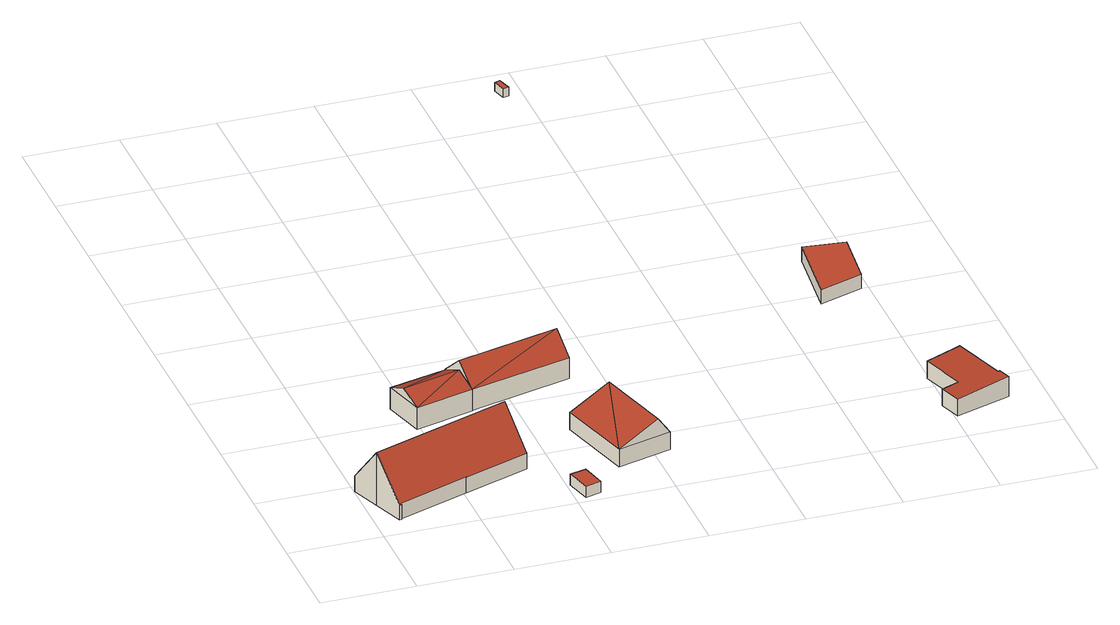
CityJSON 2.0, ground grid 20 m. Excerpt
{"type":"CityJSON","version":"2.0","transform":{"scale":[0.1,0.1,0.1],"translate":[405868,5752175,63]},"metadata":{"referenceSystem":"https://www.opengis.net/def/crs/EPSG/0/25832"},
"CityObjects":{
"building1":{"type":"Building","attributes":{"Gemeindeschluessel":"05515000","Geometrietyp2DReferenz":"3000","function":"31001_1000","roofType":"5000","measuredHeight":12.04},"address":[{"country":"Germany","locality":"Münster","thoroughfareNumber":"66","thoroughfareName":"Westfalenstraße"}],"geometry":[{"type":"Solid","lod":"2","boundaries":[[[[0,1,2,3]],[[4,5,1,0]],[[6,7,5,4]],[[8,9,7,6]],[[10,11,9,8]],[[12,13,11,10]],[[14,15,13,12]],[[16,17,15,14]],[[18,19,17,16]],[[20,21,19,18]],[[22,23,21,20]],[[3,2,23,22]],[[16,14,12,10,8,6,4,18]],[[0,3,22,20,18,4]],[[1,5,7,9,11,13,15,17,19,21,23,2]]]],"semantics":{"surfaces":[{"type":"WallSurface"},{"type":"RoofSurface"},{"type":"GroundSurface"}],"values":[[0,0,0,0,0,0,0,0,0,0,0,0,1,1,2]]}}]},
"building2":{"type":"Building","attributes":{"Gemeindeschluessel":"05515000","Geometrietyp2DReferenz":"3000","function":"31001_2460","roofType":"3100","measuredHeight":6.92},"geometry":[{"type":"Solid","lod":"2","boundaries":[[[[24,25,26,27]],[[28,29,25,24]],[[30,31,29,28]],[[27,26,31,30]],[[24,32,28]],[[30,33,27]],[[24,27,33]],[[33,32,24]],[[32,33,30]],[[30,28,32]],[[25,29,31,26]]]],"semantics":{"surfaces":[{"type":"WallSurface"},{"type":"RoofSurface"},{"type":"GroundSurface"}],"values":[[0,0,0,0,0,0,1,1,1,1,2]]}}]},
"building3":{"type":"Building","attributes":{"Gemeindeschluessel":"05515000","Geometrietyp2DReferenz":"3000","function":"51009_1610","roofType":"1000","measuredHeight":2.55},"geometry":[{"type":"Solid","lod":"2","boundaries":[[[[34,35,36,37]],[[38,39,35,34]],[[40,41,39,38]],[[37,36,41,40]],[[38,34,37,40]],[[35,39,41,36]]]],"semantics":{"surfaces":[{"type":"WallSurface"},{"type":"RoofSurface"},{"type":"GroundSurface"}],"values":[[0,0,0,0,1,2]]}}]},
"building4":{"type":"Building","attributes":{"Gemeindeschluessel":"05515000","Geometrietyp2DReferenz":"3000","function":"31001_1000","roofType":"5000","measuredHeight":8.98},"geometry":[{"type":"Solid","lod":"2","boundaries":[[[[42,43,44,45]],[[46,47,43,42]],[[27,48,47,46]],[[45,44,48,27]],[[49,42,45,50]],[[27,46,49]],[[49,50,27]],[[42,49,46]],[[27,50,45]],[[43,47,48,44]]]],"semantics":{"surfaces":[{"type":"WallSurface"},{"type":"RoofSurface"},{"type":"GroundSurface"}],"values":[[0,0,0,0,1,1,1,0,0,2]]}}]},
"building5":{"type":"Building","attributes":{"Gemeindeschluessel":"05515000","Geometrietyp2DReferenz":"3000","function":"31001_1000","roofType":"3100","measuredHeight":7.81},"geometry":[{"type":"Solid","lod":"2","boundaries":[[[[51,52,53,54]],[[55,56,52,51]],[[57,58,56,55]],[[54,53,58,57]],[[51,59,55]],[[57,60,54]],[[54,60,59]],[[59,51,54]],[[57,55,59]],[[59,60,57]],[[52,56,58,53]]]],"semantics":{"surfaces":[{"type":"WallSurface"},{"type":"RoofSurface"},{"type":"GroundSurface"}],"values":[[0,0,0,0,0,0,1,1,1,1,2]]}}]},
"building6":{"type":"Building","attributes":{"Gemeindeschluessel":"05515000","Geometrietyp2DReferenz":"3000","function":"31001_2500","roofType":"1000","measuredHeight":2.02},"address":[{"country":"Germany","locality":"Münster","thoroughfareNumber":"2","thoroughfareName":"Meesenstiege"}],"geometry":[{"type":"Solid","lod":"2","boundaries":[[[[61,62,63,64]],[[65,66,62,61]],[[67,68,66,65]],[[64,63,68,67]],[[65,61,64,67]],[[62,66,68,63]]]],"semantics":{"surfaces":[{"type":"WallSurface"},{"type":"RoofSurface"},{"type":"GroundSurface"}],"values":[[0,0,0,0,1,2]]}}]},
"building7":{"type":"Building","attributes":{"Gemeindeschluessel":"05515000","Geometrietyp2DReferenz":"3000","function":"31001_2000","roofType":"2100","measuredHeight":4.54},"geometry":[{"type":"Solid","lod":"2","boundaries":[[[[69,70,71,72]],[[73,74,70,69]],[[75,76,74,73]],[[77,78,76,75]],[[79,80,78,77]],[[81,82,80,79]],[[83,84,82,81]],[[85,86,84,83]],[[72,71,86,85]],[[83,81,79,77,75,73,69,72,85]],[[70,74,76,78,80,82,84,86,71]]]],"semantics":{"surfaces":[{"type":"WallSurface"},{"type":"RoofSurface"},{"type":"GroundSurface"}],"values":[[0,0,0,0,0,0,0,0,0,1,2]]}}]},
"building8":{"type":"Building","attributes":{"Gemeindeschluessel":"05515000","Geometrietyp2DReferenz":"3000","function":"31001_2000","roofType":"1000","measuredHeight":3.22},"geometry":[{"type":"Solid","lod":"2","boundaries":[[[[87,88,89,90]],[[91,92,88,87]],[[93,94,92,91]],[[90,89,94,93]],[[91,87,90,93]],[[88,92,94,89]]]],"semantics":{"surfaces":[{"type":"WallSurface"},{"type":"RoofSurface"},{"type":"GroundSurface"}],"values":[[0,0,0,0,1,2]]}}]}
},
"vertices":[
[299,280,41],[299,280,6],[5,177,6],[5,177,41],[322,215,126],[322,215,6],[345,149,41],[345,149,6],[203,99,41],[203,99,6],[203,100,42],[203,100,6],[51,46,41],[51,46,6],[52,44,39],[52,44,6],[47,43,39],[47,43,6],[23,110,126],[23,110,6],[0,175,41],[0,175,6],[5,178,41],[5,178,6],
[193,367,50],[193,367,2],[318,400,2],[318,400,50],[169,458,50],[169,458,2],[294,489,50],[294,489,2],[181,412,72],[306,444,72],
[438,66,34],[438,66,9],[403,58,9],[403,58,34],[451,13,34],[451,13,9],[418,4,34],[418,4,9],
[514,546,50],[514,546,3],[293,491,3],[293,491,50],[536,454,50],[536,454,3],[318,400,3],[525,500,93],[306,445,93],
[471,261,47],[471,261,8],[516,95,8],[516,95,47],[587,292,47],[587,292,8],[632,127,47],[632,127,8],[560,285,86],[605,120,86],
[749,1535,27],[749,1535,7],[757,1506,7],[757,1506,27],[761,1539,27],[761,1539,7],[769,1509,27],[769,1509,7],
[1299,105,70],[1299,105,25],[1260,222,25],[1260,222,70],[1303,106,70],[1303,106,25],[1312,79,70],[1312,79,25],[1194,40,62],[1194,40,25],[1178,88,62],[1178,88,25],[1216,101,64],[1216,101,25],[1184,196,64],[1184,196,25],[1246,217,69],[1246,217,25],
[1188,696,53],[1188,696,21],[1099,706,21],[1099,706,53],[1175,569,53],[1175,569,21],[1082,538,53],[1082,538,21]
]}
